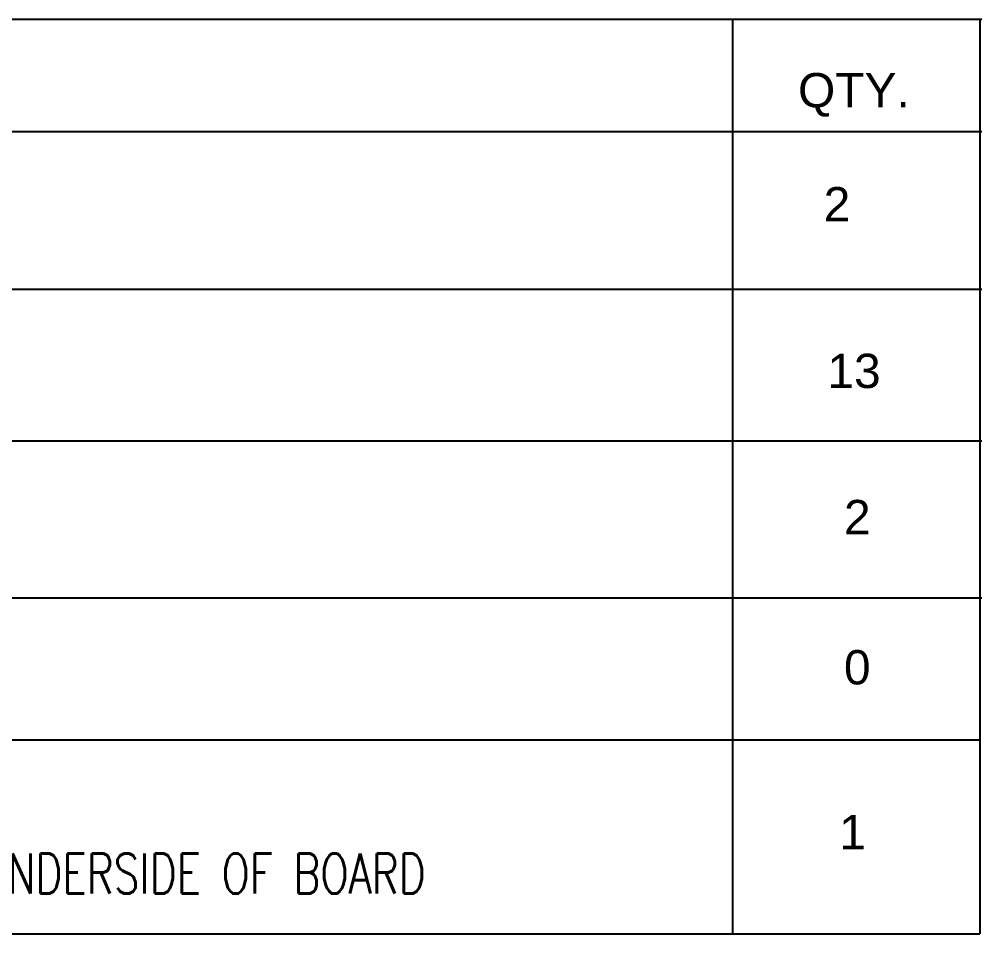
# Model space of a CAD drawing. Header units: inches. Extents: x -86408137 to 595769, y 1041006 to 3160331.
# Drawn here: x 431892 to 436714, y 1063646 to 1068227 of the extents above; entities that cross this region are included whole.
import ezdxf

# ---------------------------------------------------------------- set-up
doc = ezdxf.new("R2010")
doc.units = ezdxf.units.IN
doc.header["$MEASUREMENT"] = 0
doc.layers.add('ELECT', color=6, linetype='Continuous')
doc.layers.add('LAMPU', color=7, linetype='Continuous')
doc.styles.add('ARIAL2', font='arial.ttf', dxfattribs={"height": 200})
doc.styles.add('ROMANS', font='ROMANS', dxfattribs={"width": 0.7})

msp = doc.modelspace()

# ---------------------------------------------------------------- linework, layer by layer
at = {"layer": 'LAMPU', "color": 1, "linetype": 'Continuous'}
for p, q in [((426623.8, 1068227.3), (436714, 1068227.3)), ((435465, 1068227.3), (435465, 1064618.1)), ((436704.2, 1068227.3), (436704.2, 1064618.1)), ((426608.3, 1067665.3), (436714, 1067665.3)), ((426635.5, 1066874.8), (436714, 1066874.8)), ((426635.5, 1066115.8), (436714, 1066115.8)), ((435465, 1065521.1), (435465, 1063646.2)), ((436704.2, 1065521.1), (436704.2, 1063646.2)), ((426635.5, 1065328.8), (436714, 1065328.8)), ((426623.8, 1064618.1), (436704.2, 1064618.1)), ((426623.8, 1063646.2), (436704.2, 1063646.2))]:
    msp.add_line(p, q, dxfattribs=at)

# ---------------------------------------------------------------- texts
at = {"layer": 'ELECT', "color": 7, "style": 'ROMANS', "width": 0.75}
msp.add_text('MTD AT 1800MM HIGH FROM FFL TO UNDERSIDE OF BOARD', height=200, dxfattribs=at).set_placement((427936, 1063847.5))
at = {"layer": 'LAMPU', "style": 'ARIAL2'}
for s, height, p in [('QTY.', 171.84, (435793.4, 1067786)), ('2', 171.8, (435921.9, 1067214.9)), ('13', 171.84, (435940.6, 1066379.9)), ('2', 171.8, (436023.6, 1065647.5)), ('0', 171.8, (436023.6, 1064895.3)), ('1', 171.8, (435999.9, 1064069.6))]:
    msp.add_text(s, height=height, dxfattribs=at).set_placement(p)

doc.saveas('drawing.dxf')
